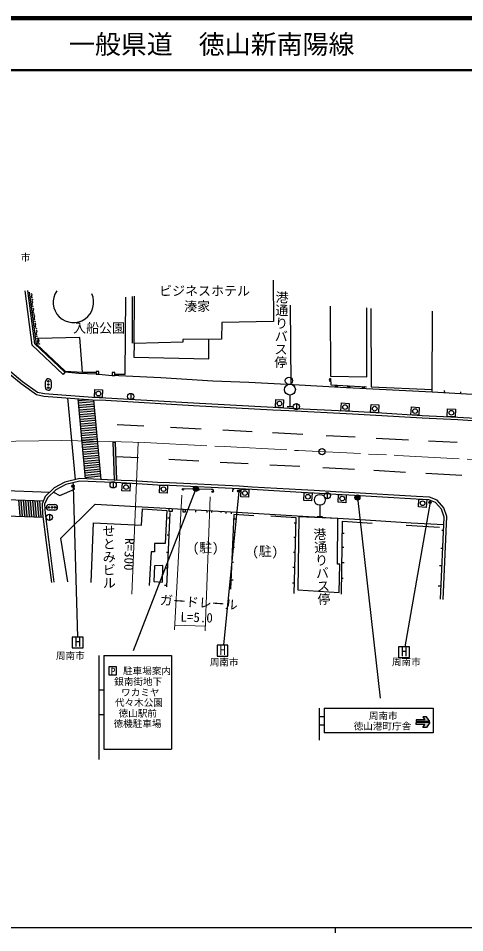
# Model space of a CAD drawing. Units: millimetres at full size, sheet at 1:1000; details may follow other scales. Extents: x 40000 to 680000, y 20000 to 380000.
# Drawn here: x 206982 to 292964, y 204000 to 380000 of the extents above; entities that cross this region are included whole.
import ezdxf
from ezdxf.enums import TextEntityAlignment as Align

# ---------------------------------------------------------------- set-up
doc = ezdxf.new("R2010")
doc.units = ezdxf.units.MM
doc.header["$LTSCALE"] = 1000
doc.linetypes.add('CHAIN', pattern=[18.5, 12, -1.5, 3.5, -1.5])
for name, color, linetype, lineweight in [('M-BGD', 7, 'Continuous', 25), ('M-BGD-EXST', 7, 'Continuous', 25), ('M-BMK', 2, 'CHAIN', 13), ('M-BMK-SRVR', 3, 'Continuous', 25), ('M-STR-HTXT', 7, 'Continuous', 13), ('M-STR-STRC', 7, 'Continuous', 25), ('M-TTL', 2, 'Continuous', 140), ('M-TTL-BAND', 7, 'Continuous', 25), ('M-TTL-LINE', 7, 'Continuous', 50)]:
    doc.layers.add(name, color=color, linetype=linetype, lineweight=lineweight)
doc.layers.add('M-BMK-HTXT', color=7, linetype='Continuous')
doc.layers.add('M-TTL-TXT', color=7, linetype='Continuous')
doc.styles.add('@ＭＳ ゴシック', font='')
doc.styles.add('ＭＳ ゴシック', font='')
doc.styles.get('@ＭＳ ゴシック').set_extended_font_data('@MS Gothic')
doc.styles.get('ＭＳ ゴシック').set_extended_font_data('MS Gothic')

msp = doc.modelspace()

# ---------------------------------------------------------------- hatches: boundary and pattern name
at = {"layer": 'M-BGD'}
for points in [[(267132, 310686, 0.84072), (267157, 310061)], [(267973, 309402, 0.84072), (268598, 309370)], [(270348, 309281, 0.84072), (270973, 309249)], [(273163, 309138, 0.84072), (273788, 309106)]]:
    msp.add_hatch(color=256, dxfattribs=at).paths.add_polyline_path(points)
at = {"layer": 'M-BGD-EXST'}
for points in [[(217777, 289962, 1), (217277, 289962, 1)], [(249713, 289011, 1), (249213, 289011, 1)], [(286530, 286850, 1), (286030, 286850, 1)]]:
    msp.add_hatch(color=256, dxfattribs=at).paths.add_polyline_path(points)
at = {"layer": 'M-STR-STRC'}
for points in [[(221514, 306555), (221245, 306566), (220601, 306613), (218533, 306421), (218575, 305973), (221542, 306248)], [(221584, 305800), (218617, 305525), (218658, 305077), (221625, 305352)], [(221667, 304904), (218700, 304629), (218741, 304181), (221708, 304456)], [(221750, 304008), (218783, 303733), (218824, 303285), (221792, 303560)], [(221833, 303112), (218866, 302837), (218907, 302389), (221875, 302664)], [(221916, 302216), (218949, 301941), (218990, 301493), (221958, 301768)], [(221999, 301320), (219032, 301045), (219074, 300596), (222041, 300872)], [(222082, 300423), (219115, 300148), (219157, 299700), (222124, 299975)], [(222165, 299527), (219198, 299252), (219240, 298804), (222207, 299079)], [(222249, 298631), (219281, 298356), (219323, 297908), (222290, 298183)], [(222332, 297735), (219364, 297460), (219406, 297012), (222373, 297287)], [(225623, 298409), (225174, 298390), (225472, 291122), (225921, 291141)], [(222415, 296839), (219447, 296564), (219489, 296116), (222456, 296391)], [(222498, 295943), (219530, 295668), (219572, 295220), (222539, 295495)], [(222581, 295047), (219614, 294771), (219655, 294323), (222622, 294598)], [(222664, 294150), (219697, 293875), (219738, 293427), (222705, 293702)], [(222747, 293254), (219780, 292979), (219821, 292531), (222789, 292806)], [(222830, 292358), (219863, 292083), (219904, 291635), (222872, 291910)], [(241660, 289445, 1), (240660, 289445, 1)], [(207542, 287292), (207090, 287308), (207325, 284167), (207778, 284151)], [(208447, 287260), (207995, 287276), (208230, 284135), (208683, 284119)], [(209352, 287228), (208899, 287244), (209135, 284103), (209588, 284087)], [(210257, 287195), (209804, 287211), (210040, 284071), (210493, 284055)], [(211162, 287163), (210709, 287179), (210945, 284039), (211398, 284023)], [(272795, 287752, 1), (271795, 287752, 1)], [(286275, 244637), (285606, 245574), (284925, 245574), (285295, 244999), (283611, 245000), (283611, 244638)], [(283611, 244101), (283611, 244462), (286275, 244463), (285606, 243526), (284925, 243526), (285295, 244101)]]:
    msp.add_hatch(color=256, dxfattribs=at).paths.add_polyline_path(points)

# ---------------------------------------------------------------- linework, layer by layer
at = {"layer": 'M-BGD'}
for p, q in [((210474, 317279), (209141, 327294)), ((229009, 317473), (228984, 326436)), ((259376, 324810), (259502, 309493)), ((215974, 311859), (215596, 311459)), ((219358, 311916), (221974, 311916)), ((222524, 311474), (225044, 311259)), ((289122, 307893), (289082, 308340)), ((292155, 308135), (292132, 307727)), ((228645, 307806), (228645, 306606)), ((259293, 307479), (259293, 305305)), ((260550, 305852), (260550, 304652)), ((225261, 290808), (225261, 289608)), ((266498, 288726), (266498, 287526)), ((241083, 285386), (241083, 284968)), ((243327, 285257), (243327, 284884)), ((244194, 285208), (244194, 284884)), ((265062, 286263), (265062, 284089)), ((212967, 284534), (212967, 283334)), ((235574, 270587), (236246, 284861)), ((236195, 283782), (235816, 283782)), ((246011, 285103), (246011, 284868)), ((246967, 285048), (246967, 284706)), ((247999, 284989), (247999, 284646)), ((248468, 283658), (248798, 283658)), ((260487, 282855), (260142, 282855)), ((281678, 282437), (288084, 282059)), ((236040, 280485), (235688, 280485)), ((248352, 281081), (248656, 281081)), ((260408, 280071), (260079, 280071)), ((269396, 280872), (269733, 280872)), ((288893, 281387), (288542, 281387)), ((248224, 278231), (248596, 278231)), ((269365, 278237), (269689, 278237)), ((235884, 277166), (235504, 277166)), ((260327, 277180), (259960, 277180)), ((288740, 277920), (288344, 277920)), ((248094, 275334), (248464, 275334)), ((269331, 275249), (269761, 275249)), ((288593, 274618), (288115, 274618)), ((235741, 274133), (235364, 274133)), ((260246, 274324), (259841, 274324)), ((247940, 271908), (248355, 271908)), ((260160, 271273), (259792, 271273)), ((269296, 272244), (269583, 272244)), ((235585, 270808), (235145, 270808)), ((288420, 270713), (287869, 270713))]:
    msp.add_line(p, q, dxfattribs=at)
for points in [[(256100, 329583), (256148, 321651), (246206, 321460), (246139, 318223), (238698, 318198), (238674, 317656), (229326, 317435), (229351, 326524)], [(215596, 311459), (209656, 317082), (208280, 327539)], [(215974, 311859), (210176, 317347), (208826, 327610)], [(201785, 327014), (202486, 322335), (203789, 314059), (205049, 311755), (207514, 309677), (210505, 307602), (211923, 307256), (221245, 306566), (223844, 306468), (240715, 305500), (256019, 304663), (259117, 304490), (271328, 303854), (276990, 303536), (284762, 303074), (291633, 302757), (298285, 302340), (304243, 302228), (306843, 302644), (308148, 303655), (309074, 304903), (309217, 306980), (309316, 322384)], [(202280, 327088), (202980, 322411), (204269, 314222), (205443, 312077), (207818, 310074), (210714, 308066), (212001, 307751), (221273, 307065), (223867, 306968), (240743, 306000), (256047, 305162), (259144, 304989), (271355, 304353), (277019, 304035), (284788, 303573), (291660, 303256), (298305, 302840), (304208, 302729), (306638, 303118), (307788, 304008), (308585, 305083), (308717, 306998), (308816, 322388)], [(209705, 326103), (209534, 326374), (209676, 326823), (209493, 327029)], [(209761, 324722), (209612, 325005), (209790, 325442), (209624, 325662)], [(225594, 311534), (227574, 311478), (227707, 326323)], [(209988, 323304), (209816, 323573), (209956, 324024), (209772, 324229)], [(267053, 324623), (267085, 311097), (274090, 311001), (274122, 324272)], [(274894, 324112), (274926, 309051), (286675, 308539)], [(210183, 321917), (210021, 322193), (210178, 322638), (210002, 322850)], [(296557, 322961), (296557, 307484), (286673, 308027), (286737, 323632)], [(210431, 320498), (210242, 320757), (210354, 321215), (210157, 321408)], [(210570, 319042), (210428, 319329), (210617, 319761), (210457, 319985)], [(210960, 317559), (210742, 317794), (210800, 318262), (210583, 318431)], [(229326, 317435), (229223, 314781), (243696, 314459), (243683, 318215)], [(221974, 311474), (218671, 311660), (215974, 311859)], [(286673, 308027), (270202, 308892), (259939, 309472), (251411, 309899), (244461, 310177), (234455, 310797), (226374, 311182), (225594, 311259)], [(267132, 310686), (267182, 309442), (274037, 309094)], [(258768, 305305), (259293, 305305), (259818, 305305)], [(288808, 268163), (289513, 284078), (288941, 285803), (287650, 287231), (286154, 287827), (283667, 287965), (270648, 288730), (268170, 288863), (263975, 289092), (261518, 289245), (252040, 289785), (249520, 289922), (236131, 290570), (233804, 290670), (228955, 290953), (226786, 291066), (218806, 291408), (215971, 290725), (213917, 289620), (212180, 287972), (211553, 286548), (211658, 284649), (212360, 279107), (213356, 271415)], [(288309, 268185), (289009, 284008), (288499, 285546), (287357, 286810), (286045, 287332), (283639, 287466), (270620, 288231), (268143, 288364), (263946, 288593), (261488, 288746), (252012, 289286), (249494, 289422), (236109, 290071), (233778, 290171), (228927, 290454), (226762, 290567), (218855, 290905), (216151, 290254), (214212, 289211), (212597, 287678), (212059, 286456), (212156, 284694), (212856, 279170), (213852, 271479)], [(213753, 288775), (214977, 288173), (217832, 289382), (217541, 290589)], [(238701, 289508), (244163, 289369), (244432, 289339), (244601, 288900)], [(248480, 289472), (248236, 289176), (248250, 288866)], [(216521, 271553), (215170, 279920), (221818, 286492), (250115, 284868), (261786, 284174), (272867, 283516), (282651, 282920), (288944, 282541)], [(221005, 271412), (221442, 282867), (230739, 282438), (230932, 285565), (235580, 285244), (235301, 278884), (233245, 278926), (233202, 277277), (232602, 277299), (232174, 270832)], [(235966, 285680), (235958, 285140), (236657, 285140), (236676, 285639)], [(238685, 285524), (238692, 284992), (239195, 284992), (239198, 285494)], [(252368, 284256), (248506, 284523), (247860, 270136)], [(260105, 269319), (260514, 283826), (255632, 284142)], [(264537, 284089), (265062, 284089), (265587, 284089)], [(269261, 269164), (269423, 283190), (275126, 282839)]]:
    msp.add_lwpolyline(points, dxfattribs=at)
for points in [[(210821, 318354), (210946, 317921), (210474, 317279), (216021, 312093), (219358, 311916), (218855, 318568)], [(221974, 311474), (222524, 311474), (222524, 312024), (221974, 312024)], [(225044, 311259), (225594, 311259), (225594, 311809), (225044, 311809)], [(221703, 308550), (223202, 308494), (223145, 306995), (221647, 307051)], [(256585, 306635), (258083, 306551), (257999, 305053), (256501, 305137)], [(269204, 305967), (270702, 305889), (270624, 304392), (269126, 304470)], [(274925, 305655), (276423, 305571), (276338, 304073), (274841, 304158)], [(282703, 305200), (284201, 305111), (284112, 303613), (282614, 303702)], [(289676, 304849), (291174, 304780), (291105, 303282), (289606, 303351)], [(228454, 288976), (226956, 289055), (227034, 290553), (228532, 290474)], [(235666, 288588), (234168, 288653), (234232, 290151), (235731, 290087)], [(251336, 287820), (249838, 287902), (249919, 289399), (251417, 289318)], [(263458, 287121), (261961, 287213), (262054, 288711), (263551, 288618)], [(270079, 286758), (268581, 286838), (268662, 288336), (270160, 288255)], [(285559, 285857), (284061, 285940), (284144, 287438), (285642, 287354)], [(261032, 284014), (260795, 270001), (268786, 269493), (268921, 274942), (268463, 274923), (268507, 283713)], [(233224, 274643), (233095, 271581), (234744, 271474), (234809, 274665)]]:
    msp.add_lwpolyline(points, close=True, dxfattribs=at)
for centre, radius in [((209707, 325869), 50), ((209744, 324488), 50), ((209991, 323069), 50), ((210177, 321683), 50), ((210448, 320264), 50), ((210547, 318809), 50), ((211003, 317328), 50), ((259108, 310245), 700), ((222424, 307772), 450), ((259293, 308529), 1050), ((228645, 307206), 600), ((257292, 305844), 450), ((260550, 305252), 600), ((269914, 305180), 450), ((275632, 304864), 450), ((283408, 304407), 450), ((290390, 304065), 450), ((225261, 290208), 600), ((227744, 289764), 450), ((234949, 289370), 450), ((238719, 289354), 150), ((241631, 289276), 150), ((244434, 288903), 150), ((250628, 288610), 450), ((266498, 288126), 600), ((262756, 287916), 450), ((265062, 287313), 1050), ((269370, 287547), 450), ((284852, 286647), 450), ((212967, 283934), 600)]:
    msp.add_circle(centre, radius, dxfattribs=at)
for centre, radius, start, end in [((217602, 325331), 3900, 145.71328, 25.00913), ((267199, 310376), 318, 102.18224, 262.39997), ((268288, 309440), 318, 186.98101, 347.19874), ((270663, 309320), 318, 186.98101, 347.19874), ((273478, 309177), 318, 186.98101, 347.19874)]:
    msp.add_arc(centre, radius, start, end, dxfattribs=at)
at = {"layer": 'M-BGD-EXST'}
for p, q in [((217527, 289962), (218411, 260909)), ((249463, 289011), (246487, 259314)), ((286280, 286850), (281429, 259047)), ((219465, 260909), (217365, 260909)), ((217365, 260909), (217365, 258809)), ((219465, 258809), (219465, 260909)), ((217365, 258809), (219465, 258809)), ((247368, 259314), (245268, 259314)), ((245268, 259314), (245268, 257214)), ((247368, 257214), (247368, 259314)), ((282316, 259047), (280216, 259047)), ((280216, 259047), (280216, 256947)), ((282316, 256947), (282316, 259047)), ((245268, 257214), (247368, 257214)), ((280216, 256947), (282316, 256947))]:
    msp.add_line(p, q, dxfattribs=at)
for centre in [(217527, 289962), (249463, 289011), (286280, 286850)]:
    msp.add_circle(centre, 250, dxfattribs=at)
at = {"layer": 'M-BMK'}
msp.add_lwpolyline([(66812, 280910), (70644, 281465), (78152, 282547), (88441, 284009), (98683, 285501), (113567, 287648), (131917, 290261), (146230, 292314), (164130, 294822), (174224, 296202), (178381, 296693), (184440, 297309), (190986, 297879), (196759, 298232), (206507, 298602), (215345, 298765), (224575, 298543), (231323, 298339), (246693, 297570), (260924, 296798), (279934, 295867), (296818, 294941)], dxfattribs=at)
at = {"layer": 'M-BMK-SRVR'}
msp.add_circle((265483, 296575), 600, dxfattribs=at)
at = {"layer": 'M-STR-HTXT'}
for p, q in [((230061, 298377), (228847, 269175)), ((238470, 288238), (237047, 262272)), ((243004, 262116), (243926, 287866)), ((237098, 263205), (243036, 262992))]:
    msp.add_line(p, q, dxfattribs=at)
at = {"layer": 'M-STR-STRC'}
for p, q in [((212208, 308976), (212232, 310075)), ((213332, 310051), (213308, 308951)), ((216465, 306919), (217950, 291202)), ((219930, 291359), (218501, 306769)), ((218533, 306421), (220601, 306613)), ((218575, 305973), (221542, 306248)), ((222935, 291231), (221514, 306555)), ((218617, 305525), (221584, 305800)), ((218658, 305077), (221625, 305352)), ((218700, 304629), (221667, 304904)), ((218741, 304181), (221708, 304456)), ((218783, 303733), (221750, 304008)), ((218824, 303285), (221792, 303560)), ((218866, 302837), (221833, 303112)), ((218907, 302389), (221875, 302664)), ((218949, 301941), (221916, 302216)), ((218990, 301493), (221958, 301768)), ((219032, 301045), (221999, 301320)), ((226017, 301835), (231187, 301563)), ((236313, 301294), (242207, 300984)), ((219074, 300596), (222041, 300872)), ((219115, 300148), (222082, 300423)), ((219157, 299700), (222124, 299975)), ((219198, 299252), (222165, 299527)), ((246360, 300765), (252034, 300467)), ((255975, 300259), (261757, 299955)), ((266248, 299719), (271874, 299423)), ((275878, 299213), (282138, 298883)), ((219240, 298804), (222207, 299079)), ((219281, 298356), (222249, 298631)), ((219323, 297908), (222290, 298183)), ((219364, 297460), (222332, 297735)), ((225174, 298390), (225623, 298409)), ((225174, 298390), (225472, 291122)), ((225623, 298409), (225921, 291141)), ((285988, 298681), (291539, 298389)), ((219406, 297012), (222373, 297287)), ((219447, 296564), (222415, 296839)), ((219489, 296116), (222456, 296391)), ((219530, 295668), (222498, 295943)), ((219572, 295220), (222539, 295495)), ((219614, 294771), (222581, 295047)), ((219655, 294323), (222622, 294598)), ((219697, 293875), (222664, 294150)), ((225735, 295678), (230106, 295442)), ((235997, 295125), (241743, 294815)), ((245841, 294594), (251245, 294303)), ((255453, 294076), (261212, 293766)), ((219738, 293427), (222705, 293702)), ((219780, 292979), (222747, 293254)), ((219821, 292531), (222789, 292806)), ((219863, 292083), (222830, 292358)), ((265640, 293527), (271733, 293199)), ((275436, 292999), (281565, 292669)), ((285455, 292459), (292390, 292085)), ((219904, 291635), (222872, 291910)), ((225472, 291122), (225921, 291141)), ((189816, 289620), (213048, 288796)), ((241160, 289445), (229125, 258285)), ((191204, 287872), (211814, 287140)), ((207325, 284167), (207090, 287308)), ((207778, 284151), (207542, 287292)), ((208230, 284135), (207995, 287276)), ((208683, 284119), (208447, 287260)), ((209135, 284103), (208899, 287244)), ((209588, 284087), (209352, 287228)), ((210040, 284071), (209804, 287211)), ((210493, 284055), (210257, 287195)), ((210945, 284039), (210709, 287179)), ((211398, 284023), (211162, 287163)), ((272295, 287752), (276647, 249168)), ((212904, 286419), (214004, 286419)), ((214004, 285319), (212904, 285319)), ((192371, 284699), (211739, 284011)), ((222480, 257353), (222480, 237353)), ((223480, 257353), (236480, 257353)), ((223480, 257353), (223480, 239353)), ((236480, 257353), (236480, 239353)), ((225912, 255147), (224412, 255147)), ((224412, 255147), (224412, 253647)), ((224412, 253647), (225912, 253647)), ((225912, 253647), (225912, 255147)), ((222480, 250728), (223480, 250728)), ((264908, 247197), (264908, 241053)), ((265908, 247197), (286908, 247197)), ((265908, 247197), (265908, 242447)), ((286908, 247197), (286908, 242447)), ((222480, 245978), (223480, 245978)), ((264908, 245614), (265908, 245614)), ((285295, 244999), (283611, 245000)), ((283611, 245000), (283611, 244638)), ((284925, 245574), (285295, 244999)), ((285606, 245574), (284925, 245574)), ((286275, 244637), (285606, 245574)), ((264908, 244030), (265908, 244030)), ((286275, 244637), (283611, 244636)), ((286275, 244463), (283611, 244462)), ((283611, 244101), (283611, 244462)), ((285295, 244101), (283611, 244101)), ((284925, 243526), (285295, 244101)), ((285606, 243526), (284925, 243526)), ((286275, 244463), (285606, 243526)), ((286908, 242447), (265908, 242447)), ((223480, 239353), (236480, 239353))]:
    msp.add_line(p, q, dxfattribs=at)
for centre, radius in [((212790, 310137), 150), ((212762, 308898), 150), ((212776, 309517), 150), ((241160, 289445), 500), ((272295, 287752), 500), ((212839, 285863), 150), ((213459, 285863), 150), ((214079, 285863), 150)]:
    msp.add_circle(centre, radius, dxfattribs=at)
for centre, start, end in [((212782, 310063), 88.7263, 178.7263), ((212782, 310063), 358.7263, 88.7263), ((212758, 308963), 178.7263, 268.7263), ((212758, 308963), 268.7263, 358.7263), ((212904, 285869), 90, 180), ((212904, 285869), 180, 270), ((214004, 285869), 360, 90), ((214004, 285869), 270, 360)]:
    msp.add_arc(centre, 550, start, end, dxfattribs=at)
at = {"layer": 'M-TTL'}
msp.add_line((680000, 380000), (40000, 380000), dxfattribs=at)
at = {"layer": 'M-TTL-BAND'}
for p, q in [((40000, 205000), (579000, 205000)), ((268000, 205000), (268000, 204000))]:
    msp.add_line(p, q, dxfattribs=at)
at = {"layer": 'M-TTL-LINE'}
msp.add_line((40000, 370000), (680000, 370000), dxfattribs=at)

# ---------------------------------------------------------------- texts
at = {"layer": 'M-BGD-EXST', "style": 'ＭＳ ゴシック'}
for s, height, p in [('市', 1320, (207455, 332935)), ('H', 1833, (217818, 258501)), ('H', 1833, (245721, 256906)), ('H', 1833, (280669, 256639)), ('周南市', 1320, (214224, 256256)), ('周南市', 1320, (278947, 255053)), ('周南市', 1320, (243868, 255017))]:
    msp.add_text(s, height=height, dxfattribs=at).set_placement(p, align=Align.BOTTOM_LEFT)
at = {"layer": 'M-BMK-HTXT', "style": 'ＭＳ ゴシック'}
for s, p in [('ビジネスホテル', (234108, 326076)), ('湊家', (238934, 323097)), ('入船公園', (217546, 318927)), ('(駐)', (240573, 276682)), ('(駐)', (252041, 275937))]:
    msp.add_text(s, height=1833, dxfattribs=at).set_placement(p, align=Align.BOTTOM_LEFT)
at = {"layer": 'M-BMK-HTXT', "style": '@ＭＳ ゴシック'}
for s, rotation, p in [('港通りバス停', 268.815, (256319, 327595)), ('せとみビル', 270.438, (222946, 282605)), ('港通りバス停', 273.603, (263496, 281884))]:
    msp.add_text(s, height=1833, rotation=rotation, dxfattribs=at).set_placement(p, align=Align.BOTTOM_LEFT)
at = {"layer": 'M-STR-HTXT', "style": 'ＭＳ ゴシック'}
for s, rotation, p in [('R=300', 267.965, (227019, 279998)), ('ガードレール', 356.17, (234168, 266613)), ('L=5.0', 357.869, (238167, 263360))]:
    msp.add_text(s, height=1833, rotation=rotation, dxfattribs=at).set_placement(p, align=Align.BOTTOM_LEFT)
at = {"layer": 'M-STR-STRC', "style": 'ＭＳ ゴシック'}
for s, p in [('駐車場案内', (231781, 254381)), ('P', (225231, 254325)), ('銀南街地下', (230065, 252322)), ('ワカミヤ', (230485, 250225)), ('代々木公園', (230218, 248280)), ('徳山駅前', (229989, 246221)), ('周南市', (277269, 245737)), ('徳機駐車場', (229951, 244229)), ('徳山港町庁舎', (277120, 243745))]:
    msp.add_text(s, height=1320, dxfattribs=at).set_placement(p, align=Align.MIDDLE_CENTER)
at = {"layer": 'M-TTL-TXT', "style": 'ＭＳ ゴシック'}
msp.add_text('一般県道\u3000徳山新南陽線', height=3666, dxfattribs=at).set_placement((216734, 375000), align=Align.MIDDLE_LEFT)

doc.saveas('drawing.dxf')
